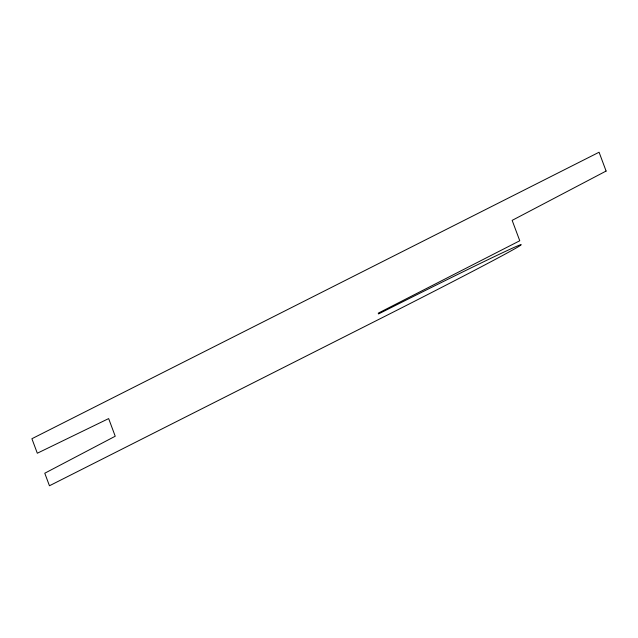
<?xml version="1.0" encoding="UTF-8"?>
<svg xmlns="http://www.w3.org/2000/svg" width="638" height="638" viewBox="0 0 638 638"><rect width="100%" height="100%" fill="white"/><g stroke="black" fill="none" stroke-linecap="round" stroke-linejoin="round"><path stroke-width="0.96" d="M606.1 171.056L512.154 220.373L519.763 240.757L378.262 313.162L378.549 313.944A158.854 2.496 -26.8 0 1 521.222 244.673A158.854 2.496 -26.8 0 1 380.304 318.649L49.453 485.765L44.772 473.221L115.231 436.233L108.651 418.592L37.315 453.227L31.9 438.721L599.082 152.235L606.1 171.056"/></g></svg>
